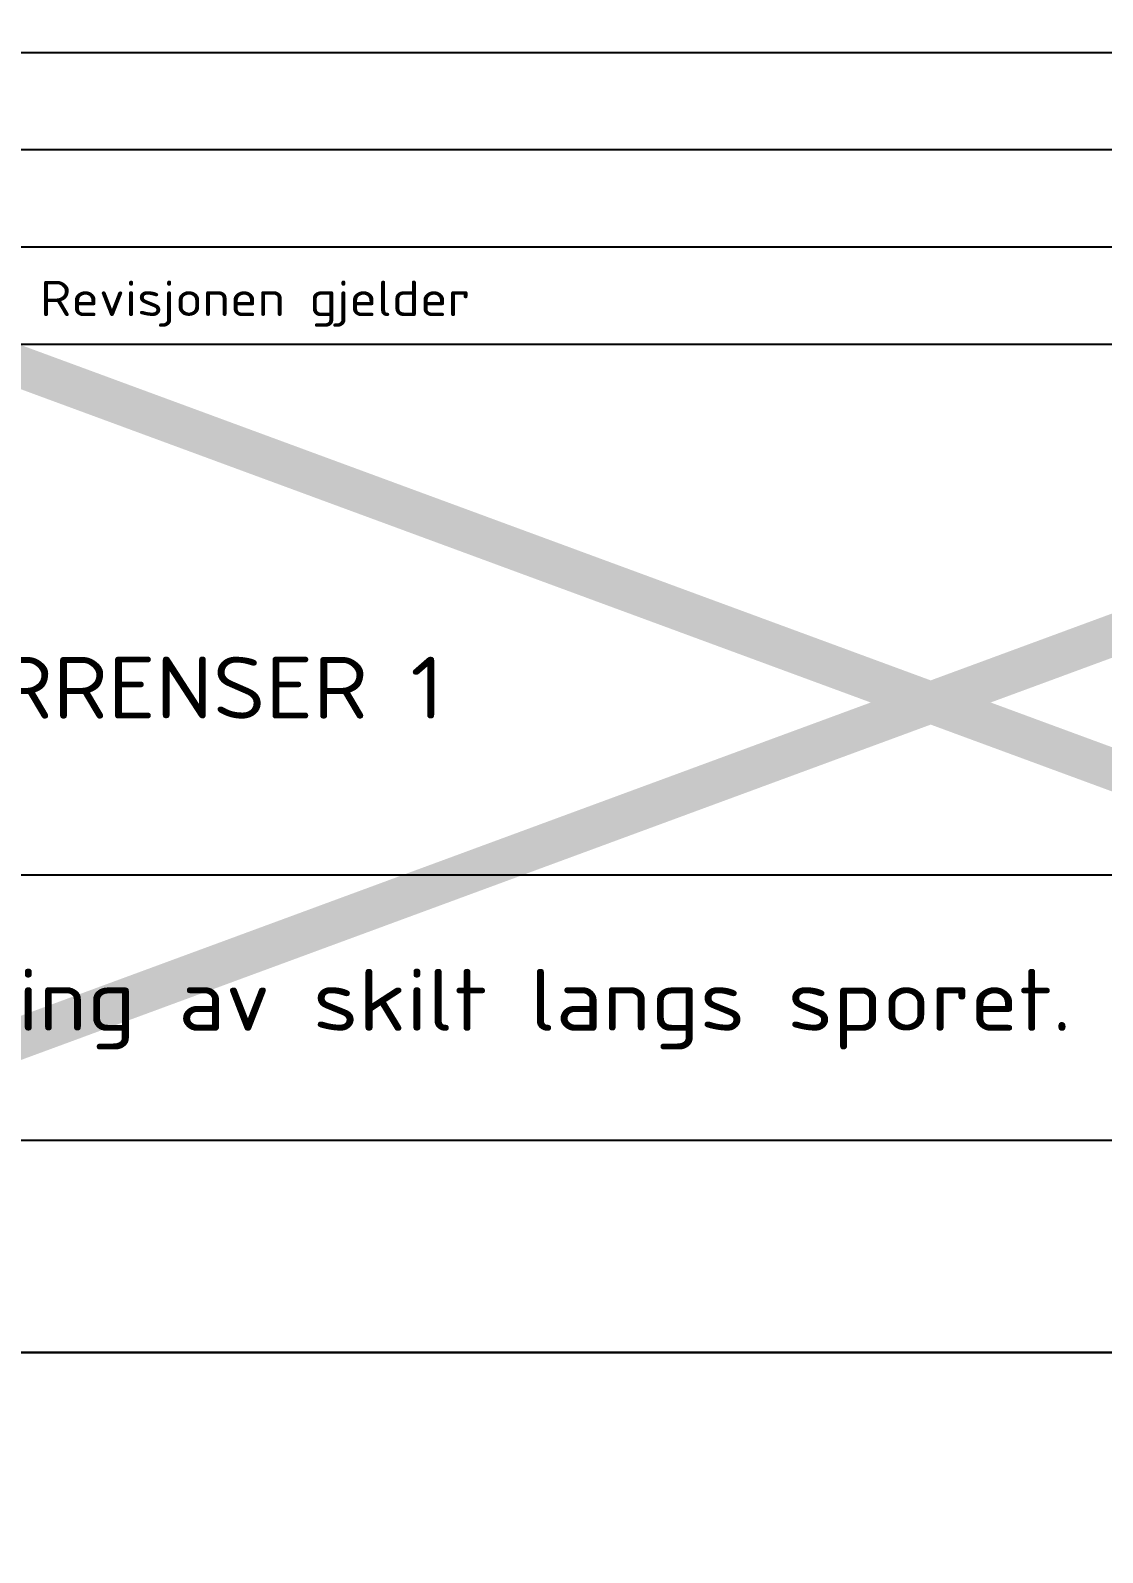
# Model space of a CAD drawing. Header units: metres. Extents: x 24 to 11324, y -6370 to 1435.
# Drawn here: x 1681 to 1810.2, y 183.4 to 366.8 of the extents above; entities that cross this region are included whole.
import ezdxf

# ---------------------------------------------------------------- set-up
doc = ezdxf.new("R2010")
doc.units = ezdxf.units.M
doc.layers.get('0').update_dxf_attribs({"linetype": 'CONTINUOUS'})
for name, color, linetype in [('ATTRIB', 7, 'CONTINUOUS'), ('DIM', 4, 'CONTINUOUS'), ('Skilt', 5, 'CONTINUOUS')]:
    doc.layers.add(name, color=color, linetype=linetype)
doc.layers.add('P-MV', color=6, linetype='CONTINUOUS', plot=False)
doc.styles.add('ISO', font='simplex', dxfattribs={"width": 0.8})
doc.styles.add('ISO25', font='ISO3098.shx', dxfattribs={"height": 0.0025})
doc.styles.add('ISO35', font='ISO3098.shx', dxfattribs={"height": 3.5})
doc.styles.add('ISO50', font='ISO3098.shx', dxfattribs={"height": 5})

# ---------------------------------------------------------------- blocks, each defined once
blk = doc.blocks.new('A$C5A634891')
at = {"color": 2, "linetype": 'Continuous'}
for p, q in [((0, 62.431, 3000), (150.345, 62.431, 3000)), ((0, 57.76, 3000), (150.345, 57.76, 3000)), ((0, 53.088, 3000), (150.345, 53.088, 3000))]:
    blk.add_line(p, q, dxfattribs=at)
at = {"color": 5, "linetype": 'Continuous'}
for p, q in [((0, 48.416, 3000), (150.345, 48.416, 3000)), ((0, 0, 3000), (150.345, 0, 3000))]:
    blk.add_line(p, q, dxfattribs=at)
at = {"color": 7, "linetype": 'Continuous'}
for p, q in [((0, 22.934, 3000), (84.091, 22.934, 3000)), ((0, 10.193, 3000), (150.345, 10.193, 3000))]:
    blk.add_line(p, q, dxfattribs=at)
at = {"color": 2, "style": 'ISO25'}
blk.add_text('Revisjonen gjelder', height=1.69881, rotation=360, dxfattribs=at).set_placement((37.212, 49.768, 3000))
at = {"color": 2, "linetype": 'Continuous'}
blk.add_attdef('TITTEL_5', (0.938, 21.097, 3000), '', height=1.019, rotation=360, dxfattribs=at)
at = {"layer": 'ATTRIB', "style": 'ISO25', "oblique": 0.9}
for tag, p in [('KONT_REV_2', (118.716, 58.94, 3000)), ('GODK_REV_2', (134.923, 58.939, 3000)), ('REV_2', (1.449, 58.523, 3000)), ('REV_2', (15.994, 58.523, 3000)), ('DATO_REV_2', (85.053, 58.523, 3000)), ('TEGN_REV_2', (101.468, 58.523, 3000)), ('DATO_REV_1', (85.053, 54.369, 3000)), ('TEGN_REV_1', (101.468, 54.37, 3000)), ('KONT_REV_1', (118.716, 54.37, 3000)), ('GODK_REV_1', (134.923, 54.37, 3000)), ('REV_1', (1.449, 53.954, 3000)), ('REV_1', (15.994, 53.954, 3000))]:
    blk.add_attdef(tag, p, '', height=2.124, rotation=360, dxfattribs=at)
at = {"layer": 'ATTRIB', "color": 2, "style": 'ISO25'}
for tag, p in [('DATO', (121.661, 45.442, 3000)), ('TEGNET_AV', (121.661, 41.063, 3000)), ('KONTROLLERT_AV', (121.661, 36.928, 3000)), ('GODKJENT_AV', (121.664, 32.792, 3000))]:
    blk.add_attdef(tag, p, '', height=2.124, rotation=360, dxfattribs=at)
at = {"layer": 'ATTRIB', "style": 'ISO35'}
for tag, p, height in [('TITTEL_1', (2.903, 42.077, 3000), 3.398), ('TITTEL_2', (2.903, 36.926, 3000), 3.398), ('MÅLEST.', (85.887, 35.955, 3000), 2.973), ('TITTEL_3', (2.903, 30.44, 3000), 2.973), ('TITTEL_4', (2.903, 25.289, 3000), 2.973), ('TITTEL_6', (2.903, 15.451, 3000), 2.973), ('TITTEL_7', (2.903, 11.462, 3000), 2.378)]:
    blk.add_attdef(tag, p, '', height=height, rotation=360, dxfattribs=at)
at = {"layer": 'ATTRIB', "color": 4, "style": 'ISO50'}
for tag, p in [('ARKIV_BETEGNELSE', (98.055, 19.656, 3000)), ('ERSTATNING_FOR', (98.055, 15.521, 3000))]:
    blk.add_attdef(tag, p, '', height=1.529, rotation=360, dxfattribs=at)
at = {"layer": 'ATTRIB', "color": 5, "style": 'ISO'}
for tag, p in [('DOK._OG_TEGN.NR.', (88.078, 1.898, 3000)), ('REV_NR.', (135.435, 1.898, 3000))]:
    blk.add_attdef(tag, p, '', height=3.398, rotation=360, dxfattribs=at)

msp = doc.modelspace()

# ---------------------------------------------------------------- linework, layer by layer
at = {"color": 5}
msp.add_line((2002, 207.5, 124.31), (1576.95, 207.5, 124.31), dxfattribs=at)
at = {"layer": 'DIM', "color": 1, "const_width": 5, "elevation": 8604.8}
for points in [[(1576.95, 364.16), (2001.95, 207.5)], [(2001.95, 364.16), (1577, 207.5)]]:
    msp.add_lwpolyline(points, dxfattribs=at)
at = {"layer": 'P-MV'}
msp.add_lwpolyline([(24.5, 0), (1577, 0), (1577, 207.5), (2002, 207.5), (2002, 1435), (24.5, 1435)], close=True, dxfattribs=at)

# ---------------------------------------------------------------- block references
at = {"layer": 'Skilt'}
ref = msp.add_blockref('A$C5A634891', (1576.95, 207.5, 124.31), dxfattribs=dict(at, xscale=2.826829500004251, yscale=2.509292487357399, zscale=2.826829500004251))
ref.add_attrib('TITTEL_6', 'Regler for plassering av skilt langs sporet.', (1585.16, 246.27, 8604.8), dxfattribs={"layer": 'ATTRIB', "height": 7.4599, "rotation": 360, "style": 'ISO35', "width": 1.126544})
ref.add_attrib('TITTEL_3', 'ANVISER FOR SPORRENSER 1', (1585.16, 283.88, 8604.8), dxfattribs={"layer": 'ATTRIB', "height": 7.4599, "rotation": 360, "style": 'ISO35', "width": 1.126544})

doc.saveas('drawing.dxf')
